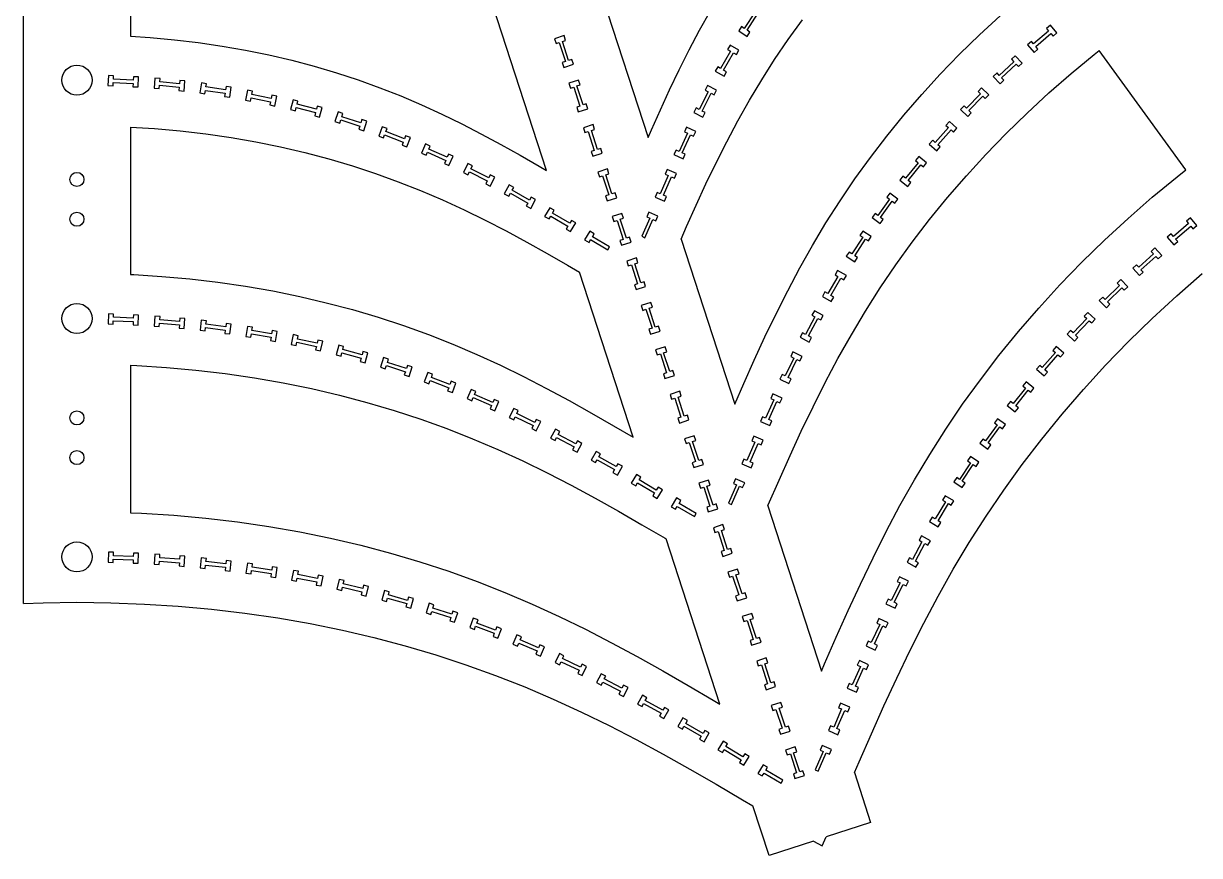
# Model space of a CAD drawing. Header units: inches. Extents: x 4 to 84.1, y 3.9 to 96.4.
# Drawn here: x 4 to 26.01, y 3.89 to 19.47 of the extents above; entities that cross this region are included whole.
import ezdxf

# ---------------------------------------------------------------- set-up
doc = ezdxf.new("R2010")
doc.units = ezdxf.units.IN
doc.layers.add('red', color=1, linetype='CONTINUOUS')

msp = doc.modelspace()

# ---------------------------------------------------------------- linework, layer by layer
for p, q in [((17.694, 19.69), (17.492, 19.376)), ((17.546, 19.341), (17.748, 19.655)), ((17.439, 19.41), (17.388, 19.33)), ((17.492, 19.376), (17.439, 19.41)), ((23.221, 19.438), (23.148, 19.376)), ((23.148, 19.376), (23.189, 19.328)), ((23.344, 19.295), (23.221, 19.438)), ((14.119, 19.241), (13.939, 19.183)), ((13.939, 19.183), (13.968, 19.092)), ((14.089, 19.131), (14.148, 19.151)), ((14.148, 19.151), (14.119, 19.241)), ((17.388, 19.33), (17.546, 19.227)), ((17.598, 19.307), (17.546, 19.341)), ((17.546, 19.227), (17.598, 19.307)), ((23.189, 19.328), (22.906, 19.085)), ((22.948, 19.036), (23.231, 19.28)), ((23.231, 19.28), (23.272, 19.232)), ((23.272, 19.232), (23.344, 19.295)), ((13.968, 19.092), (14.028, 19.112)), ((14.028, 19.112), (14.143, 18.756)), ((14.204, 18.776), (14.089, 19.131)), ((17.234, 18.952), (17.049, 18.628)), ((17.227, 19.066), (17.18, 18.983)), ((17.18, 18.983), (17.234, 18.952)), ((17.391, 18.972), (17.227, 19.066)), ((17.344, 18.889), (17.391, 18.972)), ((22.865, 19.132), (22.793, 19.07)), ((22.793, 19.07), (22.917, 18.927)), ((22.906, 19.085), (22.865, 19.132)), ((22.917, 18.927), (22.989, 18.989)), ((22.989, 18.989), (22.948, 19.036)), ((14.143, 18.756), (14.084, 18.737)), ((14.084, 18.737), (14.113, 18.646)), ((14.264, 18.795), (14.204, 18.776)), ((14.293, 18.705), (14.264, 18.795)), ((17.105, 18.596), (17.29, 18.92)), ((17.29, 18.92), (17.344, 18.889)), ((22.538, 18.753), (22.265, 18.498)), ((22.564, 18.864), (22.495, 18.799)), ((22.495, 18.799), (22.538, 18.753)), ((22.694, 18.726), (22.564, 18.864)), ((22.624, 18.661), (22.694, 18.726)), ((5.59, 18.495), (5.581, 18.307)), ((5.685, 18.491), (5.59, 18.495)), ((5.682, 18.428), (5.685, 18.491)), ((14.113, 18.646), (14.293, 18.705)), ((16.995, 18.659), (16.948, 18.576)), ((16.948, 18.576), (17.112, 18.482)), ((17.049, 18.628), (16.995, 18.659)), ((17.159, 18.565), (17.105, 18.596)), ((17.112, 18.482), (17.159, 18.565)), ((22.223, 18.543), (22.153, 18.478)), ((22.265, 18.498), (22.223, 18.543)), ((22.309, 18.451), (22.581, 18.707)), ((22.581, 18.707), (22.624, 18.661)), ((5.581, 18.307), (5.676, 18.302)), ((5.676, 18.302), (5.679, 18.364)), ((5.679, 18.364), (6.052, 18.347)), ((6.055, 18.411), (5.682, 18.428)), ((6.052, 18.347), (6.049, 18.284)), ((6.049, 18.284), (6.145, 18.28)), ((6.058, 18.473), (6.055, 18.411)), ((6.154, 18.469), (6.058, 18.473)), ((6.145, 18.28), (6.154, 18.469)), ((6.461, 18.447), (6.443, 18.259)), ((6.556, 18.438), (6.461, 18.447)), ((6.538, 18.25), (6.544, 18.312)), ((6.544, 18.312), (6.916, 18.276)), ((6.55, 18.375), (6.556, 18.438)), ((6.922, 18.34), (6.55, 18.375)), ((6.916, 18.276), (6.91, 18.214)), ((6.928, 18.402), (6.922, 18.34)), ((7.022, 18.393), (6.928, 18.402)), ((7.004, 18.205), (7.022, 18.393)), ((7.329, 18.356), (7.301, 18.169)), ((7.423, 18.342), (7.329, 18.356)), ((7.414, 18.28), (7.423, 18.342)), ((7.783, 18.226), (7.414, 18.28)), ((7.793, 18.288), (7.783, 18.226)), ((7.887, 18.274), (7.793, 18.288)), ((7.859, 18.087), (7.887, 18.274)), ((14.389, 18.409), (14.209, 18.351)), ((14.209, 18.351), (14.239, 18.26)), ((14.239, 18.26), (14.298, 18.279)), ((14.298, 18.279), (14.414, 17.924)), ((14.359, 18.299), (14.419, 18.318)), ((14.475, 17.944), (14.359, 18.299)), ((14.419, 18.318), (14.389, 18.409)), ((16.802, 18.305), (16.758, 18.22)), ((16.97, 18.219), (16.802, 18.305)), ((22.153, 18.478), (22.282, 18.34)), ((22.282, 18.34), (22.352, 18.406)), ((22.352, 18.406), (22.309, 18.451)), ((6.443, 18.259), (6.538, 18.25)), ((6.91, 18.214), (7.004, 18.205)), ((7.301, 18.169), (7.395, 18.155)), ((7.395, 18.155), (7.405, 18.217)), ((7.405, 18.217), (7.774, 18.162)), ((7.774, 18.162), (7.765, 18.101)), ((7.765, 18.101), (7.859, 18.087)), ((8.191, 18.221), (8.154, 18.036)), ((8.284, 18.202), (8.191, 18.221)), ((8.247, 18.017), (8.259, 18.078)), ((8.259, 18.078), (8.625, 18.004)), ((8.272, 18.141), (8.284, 18.202)), ((8.638, 18.067), (8.272, 18.141)), ((8.65, 18.128), (8.638, 18.067)), ((8.744, 18.11), (8.65, 18.128)), ((8.707, 17.924), (8.744, 18.11)), ((16.814, 18.191), (16.645, 17.859)), ((16.702, 17.829), (16.871, 18.162)), ((16.758, 18.22), (16.814, 18.191)), ((16.871, 18.162), (16.927, 18.134)), ((16.927, 18.134), (16.97, 18.219)), ((21.912, 18.151), (21.651, 17.883)), ((21.697, 17.839), (21.957, 18.106)), ((21.933, 18.263), (21.867, 18.195)), ((21.867, 18.195), (21.912, 18.151)), ((22.069, 18.131), (21.933, 18.263)), ((21.957, 18.106), (22.002, 18.063)), ((22.002, 18.063), (22.069, 18.131)), ((8.154, 18.036), (8.247, 18.017)), ((8.625, 18.004), (8.613, 17.943)), ((8.613, 17.943), (8.707, 17.924)), ((9.045, 18.04), (8.997, 17.858)), ((8.997, 17.858), (9.09, 17.834)), ((9.137, 18.017), (9.045, 18.04)), ((9.09, 17.834), (9.105, 17.894)), ((9.105, 17.894), (9.467, 17.8)), ((9.121, 17.956), (9.137, 18.017)), ((9.483, 17.862), (9.121, 17.956)), ((9.499, 17.923), (9.483, 17.862)), ((9.591, 17.899), (9.499, 17.923)), ((9.543, 17.716), (9.591, 17.899)), ((14.414, 17.924), (14.354, 17.905)), ((14.354, 17.905), (14.384, 17.814)), ((14.384, 17.814), (14.563, 17.873)), ((14.534, 17.963), (14.475, 17.944)), ((14.563, 17.873), (14.534, 17.963)), ((16.589, 17.887), (16.546, 17.802)), ((16.645, 17.859), (16.589, 17.887)), ((21.606, 17.927), (21.54, 17.859)), ((21.54, 17.859), (21.675, 17.727)), ((21.651, 17.883), (21.606, 17.927)), ((21.741, 17.795), (21.697, 17.839)), ((9.467, 17.8), (9.451, 17.74)), ((9.451, 17.74), (9.543, 17.716)), ((9.888, 17.813), (9.83, 17.633)), ((9.83, 17.633), (9.921, 17.603)), ((9.978, 17.783), (9.888, 17.813)), ((9.921, 17.603), (9.94, 17.663)), ((9.94, 17.663), (10.295, 17.548)), ((9.959, 17.724), (9.978, 17.783)), ((10.315, 17.609), (9.959, 17.724)), ((10.334, 17.669), (10.315, 17.609)), ((10.425, 17.64), (10.334, 17.669)), ((10.367, 17.46), (10.425, 17.64)), ((16.546, 17.802), (16.714, 17.716)), ((16.757, 17.801), (16.702, 17.829)), ((16.714, 17.716), (16.757, 17.801)), ((21.33, 17.633), (21.266, 17.562)), ((21.471, 17.508), (21.33, 17.633)), ((21.675, 17.727), (21.741, 17.795)), ((10.295, 17.548), (10.276, 17.489)), ((10.276, 17.489), (10.367, 17.46)), ((10.716, 17.537), (10.648, 17.36)), ((10.805, 17.502), (10.716, 17.537)), ((10.783, 17.444), (10.805, 17.502)), ((11.131, 17.309), (10.783, 17.444)), ((14.66, 17.577), (14.48, 17.518)), ((14.48, 17.518), (14.509, 17.428)), ((14.509, 17.428), (14.569, 17.447)), ((14.569, 17.447), (14.684, 17.092)), ((14.63, 17.467), (14.689, 17.486)), ((14.745, 17.112), (14.63, 17.467)), ((14.689, 17.486), (14.66, 17.577)), ((16.429, 17.413), (16.271, 17.074)), ((16.412, 17.525), (16.372, 17.439)), ((16.372, 17.439), (16.429, 17.413)), ((16.584, 17.446), (16.412, 17.525)), ((16.543, 17.359), (16.584, 17.446)), ((21.313, 17.521), (21.065, 17.241)), ((21.113, 17.199), (21.361, 17.478)), ((21.266, 17.562), (21.313, 17.521)), ((21.361, 17.478), (21.408, 17.437)), ((21.408, 17.437), (21.471, 17.508)), ((10.648, 17.36), (10.737, 17.326)), ((10.737, 17.326), (10.759, 17.384)), ((10.759, 17.384), (11.108, 17.25)), ((11.108, 17.25), (11.085, 17.191)), ((11.085, 17.191), (11.174, 17.157)), ((11.153, 17.368), (11.131, 17.309)), ((11.242, 17.333), (11.153, 17.368)), ((11.174, 17.157), (11.242, 17.333)), ((11.527, 17.214), (11.45, 17.041)), ((11.614, 17.175), (11.527, 17.214)), ((11.588, 17.118), (11.614, 17.175)), ((16.33, 17.047), (16.487, 17.386)), ((16.487, 17.386), (16.543, 17.359)), ((21.018, 17.283), (20.955, 17.212)), ((20.955, 17.212), (21.097, 17.086)), ((21.065, 17.241), (21.018, 17.283)), ((21.16, 17.157), (21.113, 17.199)), ((11.45, 17.041), (11.536, 17.002)), ((11.536, 17.002), (11.562, 17.059)), ((11.562, 17.059), (11.903, 16.906)), ((11.929, 16.964), (11.588, 17.118)), ((11.955, 17.021), (11.929, 16.964)), ((12.041, 16.982), (11.955, 17.021)), ((11.964, 16.81), (12.041, 16.982)), ((14.684, 17.092), (14.625, 17.073)), ((14.625, 17.073), (14.654, 16.982)), ((14.654, 16.982), (14.834, 17.04)), ((14.804, 17.131), (14.745, 17.112)), ((14.834, 17.04), (14.804, 17.131)), ((16.215, 17.1), (16.175, 17.014)), ((16.175, 17.014), (16.346, 16.934)), ((16.271, 17.074), (16.215, 17.1)), ((16.386, 17.021), (16.33, 17.047)), ((16.346, 16.934), (16.386, 17.021)), ((20.756, 16.976), (20.696, 16.902)), ((20.903, 16.858), (20.756, 16.976)), ((21.097, 17.086), (21.16, 17.157)), ((11.903, 16.906), (11.877, 16.849)), ((11.877, 16.849), (11.964, 16.81)), ((12.319, 16.848), (12.233, 16.68)), ((12.404, 16.805), (12.319, 16.848)), ((12.375, 16.749), (12.404, 16.805)), ((12.708, 16.58), (12.375, 16.749)), ((14.93, 16.745), (14.75, 16.686)), ((14.959, 16.654), (14.93, 16.745)), ((16.05, 16.735), (16.012, 16.647)), ((16.223, 16.659), (16.05, 16.735)), ((20.745, 16.863), (20.511, 16.572)), ((20.561, 16.532), (20.795, 16.823)), ((20.696, 16.902), (20.745, 16.863)), ((20.795, 16.823), (20.844, 16.784)), ((20.844, 16.784), (20.903, 16.858)), ((12.233, 16.68), (12.318, 16.636)), ((12.318, 16.636), (12.346, 16.692)), ((12.346, 16.692), (12.679, 16.523)), ((12.679, 16.523), (12.651, 16.467)), ((12.737, 16.635), (12.708, 16.58)), ((12.736, 16.424), (12.822, 16.592)), ((12.822, 16.592), (12.737, 16.635)), ((14.75, 16.686), (14.78, 16.596)), ((14.78, 16.596), (14.839, 16.615)), ((14.839, 16.615), (14.954, 16.26)), ((14.9, 16.635), (14.959, 16.654)), ((15.015, 16.28), (14.9, 16.635)), ((16.069, 16.622), (15.919, 16.28)), ((15.978, 16.255), (16.128, 16.597)), ((16.012, 16.647), (16.069, 16.622)), ((16.128, 16.597), (16.185, 16.572)), ((16.185, 16.572), (16.223, 16.659)), ((20.462, 16.611), (20.403, 16.537)), ((20.403, 16.537), (20.55, 16.419)), ((20.511, 16.572), (20.462, 16.611)), ((20.61, 16.493), (20.561, 16.532)), ((12.651, 16.467), (12.736, 16.424)), ((13.092, 16.447), (13, 16.282)), ((13.083, 16.235), (13.114, 16.29)), ((13.175, 16.4), (13.092, 16.447)), ((13.114, 16.29), (13.44, 16.108)), ((13.145, 16.346), (13.175, 16.4)), ((13.471, 16.164), (13.145, 16.346)), ((15.075, 16.299), (15.015, 16.28)), ((15.104, 16.208), (15.075, 16.299)), ((15.862, 16.305), (15.823, 16.218)), ((15.919, 16.28), (15.862, 16.305)), ((20.215, 16.292), (20.159, 16.215)), ((20.368, 16.181), (20.215, 16.292)), ((20.55, 16.419), (20.61, 16.493)), ((13, 16.282), (13.083, 16.235)), ((13.44, 16.108), (13.41, 16.054)), ((13.502, 16.219), (13.471, 16.164)), ((13.493, 16.007), (13.585, 16.172)), ((13.585, 16.172), (13.502, 16.219)), ((14.954, 16.26), (14.895, 16.24)), ((14.895, 16.24), (14.924, 16.15)), ((14.924, 16.15), (15.104, 16.208)), ((15.823, 16.218), (15.996, 16.142)), ((16.035, 16.23), (15.978, 16.255)), ((15.996, 16.142), (16.035, 16.23)), ((20.21, 16.178), (19.99, 15.876)), ((20.042, 15.839), (20.262, 16.141)), ((20.159, 16.215), (20.21, 16.178)), ((20.262, 16.141), (20.312, 16.104)), ((20.312, 16.104), (20.368, 16.181)), ((13.41, 16.054), (13.493, 16.007)), ((13.85, 16.02), (13.754, 15.857)), ((13.754, 15.857), (13.837, 15.809)), ((13.837, 15.809), (13.868, 15.862)), ((13.932, 15.972), (13.85, 16.02)), ((13.868, 15.862), (14.191, 15.674)), ((13.9, 15.918), (13.932, 15.972)), ((14.223, 15.729), (13.9, 15.918)), ((15.2, 15.913), (15.021, 15.854)), ((15.021, 15.854), (15.05, 15.764)), ((15.23, 15.822), (15.2, 15.913)), ((15.703, 15.939), (15.665, 15.852)), ((15.665, 15.852), (15.722, 15.827)), ((15.876, 15.864), (15.703, 15.939)), ((15.838, 15.776), (15.876, 15.864)), ((19.94, 15.913), (19.884, 15.836)), ((19.99, 15.876), (19.94, 15.913)), ((14.191, 15.674), (14.159, 15.62)), ((14.255, 15.783), (14.223, 15.729)), ((14.241, 15.572), (14.337, 15.735)), ((14.337, 15.735), (14.255, 15.783)), ((15.05, 15.764), (15.109, 15.783)), ((15.109, 15.783), (15.225, 15.428)), ((15.17, 15.803), (15.23, 15.822)), ((15.286, 15.447), (15.17, 15.803)), ((15.722, 15.827), (15.572, 15.485)), ((15.631, 15.459), (15.781, 15.801)), ((15.781, 15.801), (15.838, 15.776)), ((19.884, 15.836), (20.037, 15.725)), ((20.037, 15.725), (20.093, 15.802)), ((20.093, 15.802), (20.042, 15.839)), ((25.808, 15.724), (25.523, 15.483)), ((25.564, 15.434), (25.85, 15.675)), ((25.841, 15.833), (25.768, 15.771)), ((25.768, 15.771), (25.808, 15.724)), ((25.963, 15.688), (25.841, 15.833)), ((25.85, 15.675), (25.89, 15.627)), ((25.89, 15.627), (25.963, 15.688)), ((14.159, 15.62), (14.241, 15.572)), ((14.598, 15.58), (14.503, 15.417)), ((14.503, 15.417), (14.585, 15.369)), ((14.585, 15.369), (14.616, 15.423)), ((14.68, 15.532), (14.598, 15.58)), ((14.616, 15.423), (14.939, 15.234)), ((14.649, 15.478), (14.68, 15.532)), ((14.971, 15.289), (14.649, 15.478)), ((15.225, 15.428), (15.165, 15.408)), ((15.345, 15.467), (15.286, 15.447)), ((15.375, 15.376), (15.345, 15.467)), ((15.572, 15.485), (15.631, 15.459)), ((19.709, 15.468), (19.505, 15.155)), ((19.559, 15.12), (19.763, 15.433)), ((19.709, 15.582), (19.657, 15.502)), ((19.657, 15.502), (19.709, 15.468)), ((19.867, 15.479), (19.709, 15.582)), ((19.763, 15.433), (19.815, 15.399)), ((19.815, 15.399), (19.867, 15.479)), ((25.483, 15.531), (25.41, 15.469)), ((25.41, 15.469), (25.532, 15.325)), ((25.523, 15.483), (25.483, 15.531)), ((25.605, 15.386), (25.564, 15.434)), ((14.939, 15.234), (14.971, 15.289)), ((15.165, 15.408), (15.195, 15.318)), ((15.195, 15.318), (15.375, 15.376)), ((19.453, 15.189), (19.401, 15.11)), ((19.505, 15.155), (19.453, 15.189)), ((25.179, 15.267), (25.108, 15.203)), ((25.108, 15.203), (25.15, 15.157)), ((25.306, 15.127), (25.179, 15.267)), ((25.532, 15.325), (25.605, 15.386)), ((15.471, 15.08), (15.291, 15.022)), ((15.291, 15.022), (15.32, 14.931)), ((15.441, 14.97), (15.5, 14.99)), ((15.556, 14.615), (15.441, 14.97)), ((15.5, 14.99), (15.471, 15.08)), ((19.401, 15.11), (19.559, 15.006)), ((19.611, 15.086), (19.559, 15.12)), ((19.559, 15.006), (19.611, 15.086)), ((25.15, 15.157), (24.874, 14.905)), ((24.917, 14.858), (25.194, 15.109)), ((25.194, 15.109), (25.236, 15.063)), ((25.236, 15.063), (25.306, 15.127)), ((15.32, 14.931), (15.38, 14.951)), ((15.38, 14.951), (15.495, 14.595)), ((19.239, 14.847), (19.19, 14.765)), ((19.19, 14.765), (19.244, 14.734)), ((19.402, 14.752), (19.239, 14.847)), ((19.354, 14.67), (19.402, 14.752)), ((24.832, 14.951), (24.762, 14.887)), ((24.762, 14.887), (24.889, 14.748)), ((24.874, 14.905), (24.832, 14.951)), ((24.889, 14.748), (24.959, 14.812)), ((24.959, 14.812), (24.917, 14.858)), ((15.495, 14.595), (15.436, 14.576)), ((15.436, 14.576), (15.465, 14.486)), ((15.465, 14.486), (15.645, 14.544)), ((15.616, 14.635), (15.556, 14.615)), ((15.645, 14.544), (15.616, 14.635)), ((19.244, 14.734), (19.055, 14.412)), ((19.111, 14.379), (19.3, 14.701)), ((19.3, 14.701), (19.354, 14.67)), ((24.514, 14.565), (24.248, 14.303)), ((24.538, 14.676), (24.471, 14.61)), ((24.471, 14.61), (24.514, 14.565)), ((24.671, 14.542), (24.538, 14.676)), ((24.603, 14.475), (24.671, 14.542)), ((19.002, 14.443), (18.953, 14.361)), ((18.953, 14.361), (19.116, 14.265)), ((19.055, 14.412), (19.002, 14.443)), ((19.165, 14.348), (19.111, 14.379)), ((19.116, 14.265), (19.165, 14.348)), ((24.204, 14.348), (24.136, 14.281)), ((24.248, 14.303), (24.204, 14.348)), ((24.293, 14.258), (24.559, 14.519)), ((24.559, 14.519), (24.603, 14.475)), ((15.741, 14.248), (15.561, 14.19)), ((15.561, 14.19), (15.591, 14.099)), ((15.591, 14.099), (15.65, 14.119)), ((15.65, 14.119), (15.766, 13.763)), ((15.711, 14.138), (15.771, 14.158)), ((15.826, 13.783), (15.711, 14.138)), ((15.771, 14.158), (15.741, 14.248)), ((18.804, 14.092), (18.759, 14.008)), ((18.971, 14.004), (18.804, 14.092)), ((24.136, 14.281), (24.269, 14.146)), ((24.269, 14.146), (24.337, 14.213)), ((24.337, 14.213), (24.293, 14.258)), ((5.589, 14.034), (5.582, 13.845)), ((5.685, 14.03), (5.589, 14.034)), ((5.677, 13.841), (5.679, 13.904)), ((5.679, 13.904), (6.053, 13.888)), ((5.682, 13.968), (5.685, 14.03)), ((6.055, 13.952), (5.682, 13.968)), ((6.053, 13.888), (6.05, 13.826)), ((6.058, 14.015), (6.055, 13.952)), ((6.153, 14.011), (6.058, 14.015)), ((6.145, 13.822), (6.153, 14.011)), ((6.46, 13.992), (6.444, 13.804)), ((6.555, 13.984), (6.46, 13.992)), ((6.55, 13.922), (6.555, 13.984)), ((6.922, 13.891), (6.55, 13.922)), ((6.927, 13.953), (6.922, 13.891)), ((7.022, 13.945), (6.927, 13.953)), ((7.006, 13.757), (7.022, 13.945)), ((7.328, 13.914), (7.304, 13.726)), ((7.422, 13.902), (7.328, 13.914)), ((7.415, 13.84), (7.422, 13.902)), ((18.814, 13.979), (18.64, 13.649)), ((18.696, 13.619), (18.871, 13.949)), ((18.759, 14.008), (18.814, 13.979)), ((18.871, 13.949), (18.926, 13.919)), ((18.926, 13.919), (18.971, 14.004)), ((23.902, 13.949), (23.646, 13.677)), ((23.693, 13.633), (23.948, 13.905)), ((23.921, 14.061), (23.856, 13.992)), ((23.856, 13.992), (23.902, 13.949)), ((24.059, 13.932), (23.921, 14.061)), ((23.948, 13.905), (23.994, 13.863)), ((23.994, 13.863), (24.059, 13.932)), ((5.582, 13.845), (5.677, 13.841)), ((6.05, 13.826), (6.145, 13.822)), ((6.444, 13.804), (6.539, 13.796)), ((6.539, 13.796), (6.544, 13.858)), ((6.544, 13.858), (6.917, 13.827)), ((6.917, 13.827), (6.911, 13.765)), ((6.911, 13.765), (7.006, 13.757)), ((7.304, 13.726), (7.399, 13.714)), ((7.399, 13.714), (7.407, 13.776)), ((7.407, 13.776), (7.777, 13.73)), ((7.785, 13.793), (7.415, 13.84)), ((7.777, 13.73), (7.769, 13.668)), ((7.769, 13.668), (7.864, 13.656)), ((7.793, 13.855), (7.785, 13.793)), ((7.888, 13.843), (7.793, 13.855)), ((7.864, 13.656), (7.888, 13.843)), ((8.192, 13.798), (8.16, 13.612)), ((8.286, 13.782), (8.192, 13.798)), ((8.254, 13.596), (8.265, 13.657)), ((8.265, 13.657), (8.633, 13.594)), ((8.275, 13.72), (8.286, 13.782)), ((8.643, 13.657), (8.275, 13.72)), ((8.654, 13.719), (8.643, 13.657)), ((8.748, 13.703), (8.654, 13.719)), ((8.716, 13.516), (8.748, 13.703)), ((15.766, 13.763), (15.706, 13.744)), ((15.706, 13.744), (15.736, 13.653)), ((15.736, 13.653), (15.915, 13.712)), ((15.886, 13.802), (15.826, 13.783)), ((15.915, 13.712), (15.886, 13.802)), ((18.584, 13.678), (18.54, 13.594)), ((18.64, 13.649), (18.584, 13.678)), ((23.6, 13.72), (23.535, 13.65)), ((23.535, 13.65), (23.673, 13.521)), ((23.646, 13.677), (23.6, 13.72)), ((8.16, 13.612), (8.254, 13.596)), ((8.633, 13.594), (8.622, 13.532)), ((8.622, 13.532), (8.716, 13.516)), ((9.05, 13.644), (9.01, 13.459)), ((9.01, 13.459), (9.103, 13.439)), ((9.143, 13.623), (9.05, 13.644)), ((9.103, 13.439), (9.116, 13.5)), ((9.116, 13.5), (9.481, 13.419)), ((9.13, 13.562), (9.143, 13.623)), ((9.495, 13.482), (9.13, 13.562)), ((9.508, 13.543), (9.495, 13.482)), ((9.601, 13.523), (9.508, 13.543)), ((9.56, 13.338), (9.601, 13.523)), ((9.9, 13.449), (9.851, 13.267)), ((9.992, 13.424), (9.9, 13.449)), ((18.54, 13.594), (18.707, 13.505)), ((18.752, 13.589), (18.696, 13.619)), ((18.707, 13.505), (18.752, 13.589)), ((23.673, 13.521), (23.738, 13.59)), ((23.738, 13.59), (23.693, 13.633)), ((9.481, 13.419), (9.467, 13.358)), ((9.467, 13.358), (9.56, 13.338)), ((9.851, 13.267), (9.943, 13.242)), ((9.943, 13.242), (9.959, 13.302)), ((9.959, 13.302), (10.32, 13.204)), ((9.976, 13.364), (9.992, 13.424)), ((10.336, 13.266), (9.976, 13.364)), ((10.353, 13.327), (10.336, 13.266)), ((10.445, 13.302), (10.353, 13.327)), ((10.395, 13.119), (10.445, 13.302)), ((10.74, 13.214), (10.682, 13.034)), ((10.831, 13.184), (10.74, 13.214)), ((16.011, 13.416), (15.832, 13.358)), ((15.832, 13.358), (15.861, 13.267)), ((15.861, 13.267), (15.921, 13.286)), ((15.921, 13.286), (16.036, 12.931)), ((15.981, 13.306), (16.041, 13.325)), ((16.097, 12.951), (15.981, 13.306)), ((16.041, 13.325), (16.011, 13.416)), ((18.402, 13.319), (18.36, 13.234)), ((18.36, 13.234), (18.417, 13.206)), ((18.572, 13.237), (18.402, 13.319)), ((18.53, 13.151), (18.572, 13.237)), ((23.314, 13.309), (23.07, 13.026)), ((23.119, 12.984), (23.363, 13.267)), ((23.329, 13.422), (23.267, 13.35)), ((23.267, 13.35), (23.314, 13.309)), ((23.472, 13.298), (23.329, 13.422)), ((23.363, 13.267), (23.41, 13.226)), ((23.41, 13.226), (23.472, 13.298)), ((10.32, 13.204), (10.303, 13.144)), ((10.303, 13.144), (10.395, 13.119)), ((10.682, 13.034), (10.772, 13.004)), ((10.772, 13.004), (10.792, 13.064)), ((10.792, 13.064), (11.147, 12.948)), ((10.811, 13.125), (10.831, 13.184)), ((11.167, 13.009), (10.811, 13.125)), ((11.186, 13.069), (11.167, 13.009)), ((11.277, 13.039), (11.186, 13.069)), ((11.218, 12.859), (11.277, 13.039)), ((18.417, 13.206), (18.254, 12.87)), ((18.311, 12.842), (18.474, 13.179)), ((18.474, 13.179), (18.53, 13.151)), ((23.023, 13.067), (22.961, 12.995)), ((22.961, 12.995), (23.104, 12.871)), ((23.07, 13.026), (23.023, 13.067)), ((11.147, 12.948), (11.128, 12.889)), ((11.128, 12.889), (11.218, 12.859)), ((11.567, 12.936), (11.5, 12.76)), ((11.656, 12.903), (11.567, 12.936)), ((11.589, 12.726), (11.611, 12.784)), ((11.611, 12.784), (11.96, 12.651)), ((11.634, 12.844), (11.656, 12.903)), ((11.983, 12.711), (11.634, 12.844)), ((12.005, 12.77), (11.983, 12.711)), ((12.094, 12.736), (12.005, 12.77)), ((16.036, 12.931), (15.977, 12.912)), ((15.977, 12.912), (16.006, 12.821)), ((16.006, 12.821), (16.186, 12.88)), ((16.156, 12.97), (16.097, 12.951)), ((16.186, 12.88), (16.156, 12.97)), ((18.198, 12.897), (18.156, 12.812)), ((18.156, 12.812), (18.326, 12.729)), ((18.254, 12.87), (18.198, 12.897)), ((18.368, 12.815), (18.311, 12.842)), ((18.326, 12.729), (18.368, 12.815)), ((23.104, 12.871), (23.166, 12.944)), ((23.166, 12.944), (23.119, 12.984)), ((11.5, 12.76), (11.589, 12.726)), ((11.96, 12.651), (11.938, 12.593)), ((11.938, 12.593), (12.027, 12.559)), ((12.027, 12.559), (12.094, 12.736)), ((12.379, 12.619), (12.304, 12.446)), ((12.467, 12.581), (12.379, 12.619)), ((12.442, 12.523), (12.467, 12.581)), ((16.282, 12.584), (16.102, 12.525)), ((16.311, 12.493), (16.282, 12.584)), ((22.755, 12.645), (22.523, 12.352)), ((22.573, 12.312), (22.805, 12.605)), ((22.765, 12.758), (22.706, 12.683)), ((22.706, 12.683), (22.755, 12.645)), ((22.913, 12.641), (22.765, 12.758)), ((22.805, 12.605), (22.854, 12.566)), ((22.854, 12.566), (22.913, 12.641)), ((12.304, 12.446), (12.391, 12.407)), ((12.391, 12.407), (12.416, 12.465)), ((12.416, 12.465), (12.758, 12.315)), ((12.784, 12.374), (12.442, 12.523)), ((12.809, 12.431), (12.784, 12.374)), ((12.896, 12.393), (12.809, 12.431)), ((12.821, 12.22), (12.896, 12.393)), ((16.102, 12.525), (16.132, 12.435)), ((16.132, 12.435), (16.191, 12.454)), ((16.191, 12.454), (16.306, 12.099)), ((16.252, 12.474), (16.311, 12.493)), ((16.367, 12.119), (16.252, 12.474)), ((18.045, 12.422), (17.891, 12.081)), ((17.949, 12.055), (18.103, 12.395)), ((18.027, 12.534), (17.988, 12.447)), ((17.988, 12.447), (18.045, 12.422)), ((18.199, 12.456), (18.027, 12.534)), ((18.103, 12.395), (18.16, 12.37)), ((18.16, 12.37), (18.199, 12.456)), ((22.474, 12.39), (22.415, 12.316)), ((22.523, 12.352), (22.474, 12.39)), ((12.758, 12.315), (12.733, 12.258)), ((12.733, 12.258), (12.821, 12.22)), ((13.175, 12.263), (13.092, 12.093)), ((13.261, 12.221), (13.175, 12.263)), ((13.178, 12.052), (13.205, 12.108)), ((13.205, 12.108), (13.541, 11.943)), ((13.233, 12.165), (13.261, 12.221)), ((13.569, 12.001), (13.233, 12.165)), ((16.427, 12.138), (16.367, 12.119)), ((16.456, 12.047), (16.427, 12.138)), ((17.834, 12.107), (17.795, 12.02)), ((17.891, 12.081), (17.834, 12.107)), ((22.415, 12.316), (22.563, 12.198)), ((22.563, 12.198), (22.622, 12.273)), ((22.622, 12.273), (22.573, 12.312)), ((13.092, 12.093), (13.178, 12.052)), ((13.541, 11.943), (13.513, 11.887)), ((13.513, 11.887), (13.599, 11.845)), ((13.596, 12.057), (13.569, 12.001)), ((13.682, 12.015), (13.596, 12.057)), ((13.599, 11.845), (13.682, 12.015)), ((16.306, 12.099), (16.247, 12.08)), ((16.247, 12.08), (16.276, 11.989)), ((16.276, 11.989), (16.456, 12.047)), ((17.795, 12.02), (17.967, 11.942)), ((18.006, 12.029), (17.949, 12.055)), ((17.967, 11.942), (18.006, 12.029)), ((22.224, 11.957), (22.005, 11.654)), ((22.057, 11.616), (22.276, 11.919)), ((22.229, 12.07), (22.173, 11.993)), ((22.173, 11.993), (22.224, 11.957)), ((22.382, 11.96), (22.229, 12.07)), ((22.276, 11.919), (22.327, 11.883)), ((22.327, 11.883), (22.382, 11.96)), ((13.955, 11.874), (13.865, 11.708)), ((13.865, 11.708), (13.949, 11.663)), ((13.949, 11.663), (13.979, 11.718)), ((14.039, 11.83), (13.955, 11.874)), ((13.979, 11.718), (14.308, 11.542)), ((14.009, 11.774), (14.039, 11.83)), ((14.338, 11.598), (14.009, 11.774)), ((16.552, 11.752), (16.372, 11.693)), ((16.372, 11.693), (16.402, 11.603)), ((16.582, 11.661), (16.552, 11.752)), ((17.672, 11.741), (17.634, 11.654)), ((17.845, 11.666), (17.672, 11.741)), ((21.955, 11.69), (21.899, 11.613)), ((22.005, 11.654), (21.955, 11.69)), ((14.308, 11.542), (14.279, 11.487)), ((14.279, 11.487), (14.363, 11.442)), ((14.368, 11.653), (14.338, 11.598)), ((14.363, 11.442), (14.452, 11.608)), ((14.452, 11.608), (14.368, 11.653)), ((14.719, 11.459), (14.626, 11.295)), ((14.802, 11.412), (14.719, 11.459)), ((16.402, 11.603), (16.461, 11.622)), ((16.461, 11.622), (16.577, 11.267)), ((16.522, 11.642), (16.582, 11.661)), ((16.638, 11.287), (16.522, 11.642)), ((17.691, 11.629), (17.542, 11.287)), ((17.601, 11.261), (17.75, 11.603)), ((17.634, 11.654), (17.691, 11.629)), ((17.75, 11.603), (17.807, 11.578)), ((17.807, 11.578), (17.845, 11.666)), ((21.899, 11.613), (22.052, 11.503)), ((22.052, 11.503), (22.108, 11.58)), ((22.108, 11.58), (22.057, 11.616)), ((14.626, 11.295), (14.708, 11.248)), ((14.708, 11.248), (14.739, 11.302)), ((14.739, 11.302), (15.064, 11.117)), ((14.771, 11.358), (14.802, 11.412)), ((15.096, 11.173), (14.771, 11.358)), ((15.127, 11.227), (15.096, 11.173)), ((15.209, 11.18), (15.127, 11.227)), ((16.577, 11.267), (16.517, 11.247)), ((16.517, 11.247), (16.547, 11.157)), ((16.697, 11.306), (16.638, 11.287)), ((16.727, 11.215), (16.697, 11.306)), ((17.485, 11.312), (17.447, 11.224)), ((17.542, 11.287), (17.485, 11.312)), ((17.658, 11.236), (17.601, 11.261)), ((17.62, 11.149), (17.658, 11.236)), ((21.724, 11.246), (21.519, 10.934)), ((21.724, 11.36), (21.672, 11.28)), ((21.672, 11.28), (21.724, 11.246)), ((21.882, 11.256), (21.724, 11.36)), ((21.83, 11.177), (21.882, 11.256)), ((15.064, 11.117), (15.033, 11.063)), ((15.033, 11.063), (15.116, 11.016)), ((15.116, 11.016), (15.209, 11.18)), ((15.473, 11.027), (15.377, 10.864)), ((15.555, 10.978), (15.473, 11.027)), ((16.547, 11.157), (16.727, 11.215)), ((17.447, 11.224), (17.62, 11.149)), ((21.572, 10.899), (21.778, 11.211)), ((21.778, 11.211), (21.83, 11.177)), ((15.377, 10.864), (15.459, 10.815)), ((15.459, 10.815), (15.491, 10.869)), ((15.491, 10.869), (15.813, 10.68)), ((15.523, 10.925), (15.555, 10.978)), ((15.845, 10.735), (15.523, 10.925)), ((15.877, 10.789), (15.845, 10.735)), ((15.959, 10.741), (15.877, 10.789)), ((16.823, 10.919), (16.643, 10.861)), ((16.643, 10.861), (16.672, 10.77)), ((16.672, 10.77), (16.732, 10.79)), ((16.732, 10.79), (16.847, 10.435)), ((16.793, 10.81), (16.852, 10.829)), ((16.908, 10.454), (16.793, 10.81)), ((16.852, 10.829), (16.823, 10.919)), ((17.345, 10.834), (17.195, 10.492)), ((17.254, 10.466), (17.404, 10.808)), ((17.326, 10.946), (17.288, 10.859)), ((17.288, 10.859), (17.345, 10.834)), ((17.499, 10.87), (17.326, 10.946)), ((17.404, 10.808), (17.461, 10.783)), ((17.461, 10.783), (17.499, 10.87)), ((21.467, 10.968), (21.414, 10.889)), ((21.414, 10.889), (21.572, 10.785)), ((21.519, 10.934), (21.467, 10.968)), ((21.625, 10.864), (21.572, 10.899)), ((21.572, 10.785), (21.625, 10.864)), ((15.813, 10.68), (15.781, 10.626)), ((15.781, 10.626), (15.863, 10.578)), ((15.863, 10.578), (15.959, 10.741)), ((16.22, 10.587), (16.125, 10.423)), ((16.302, 10.539), (16.22, 10.587)), ((21.251, 10.628), (21.202, 10.547)), ((21.413, 10.531), (21.251, 10.628)), ((16.125, 10.423), (16.207, 10.375)), ((16.207, 10.375), (16.238, 10.429)), ((16.238, 10.429), (16.561, 10.241)), ((16.271, 10.485), (16.302, 10.539)), ((16.593, 10.296), (16.271, 10.485)), ((16.847, 10.435), (16.788, 10.415)), ((16.788, 10.415), (16.817, 10.325)), ((16.817, 10.325), (16.997, 10.383)), ((16.967, 10.474), (16.908, 10.454)), ((16.997, 10.383), (16.967, 10.474)), ((17.195, 10.492), (17.254, 10.466)), ((21.256, 10.514), (21.064, 10.194)), ((21.119, 10.161), (21.311, 10.482)), ((21.202, 10.547), (21.256, 10.514)), ((21.311, 10.482), (21.364, 10.449)), ((21.364, 10.449), (21.413, 10.531)), ((16.561, 10.241), (16.593, 10.296)), ((21.01, 10.226), (20.961, 10.144)), ((20.961, 10.144), (21.123, 10.047)), ((21.064, 10.194), (21.01, 10.226)), ((21.172, 10.129), (21.119, 10.161)), ((21.123, 10.047), (21.172, 10.129)), ((17.093, 10.087), (16.913, 10.029)), ((16.913, 10.029), (16.943, 9.938)), ((16.943, 9.938), (17.002, 9.958)), ((17.002, 9.958), (17.118, 9.602)), ((17.063, 9.977), (17.122, 9.997)), ((17.178, 9.622), (17.063, 9.977)), ((17.122, 9.997), (17.093, 10.087)), ((20.818, 9.764), (20.639, 9.436)), ((20.695, 9.405), (20.874, 9.733)), ((20.809, 9.877), (20.763, 9.794)), ((20.763, 9.794), (20.818, 9.764)), ((20.975, 9.787), (20.809, 9.877)), ((20.874, 9.733), (20.929, 9.703)), ((20.929, 9.703), (20.975, 9.787)), ((5.589, 9.572), (5.582, 9.383)), ((5.684, 9.569), (5.589, 9.572)), ((5.682, 9.506), (5.684, 9.569)), ((6.055, 9.493), (5.682, 9.506)), ((6.057, 9.555), (6.055, 9.493)), ((6.152, 9.552), (6.057, 9.555)), ((6.146, 9.363), (6.152, 9.552)), ((6.459, 9.535), (6.445, 9.347)), ((6.554, 9.528), (6.459, 9.535)), ((6.549, 9.466), (6.554, 9.528)), ((6.922, 9.439), (6.549, 9.466)), ((6.926, 9.501), (6.922, 9.439)), ((7.021, 9.494), (6.926, 9.501)), ((7.008, 9.306), (7.021, 9.494)), ((7.327, 9.466), (7.307, 9.279)), ((7.422, 9.456), (7.327, 9.466)), ((17.118, 9.602), (17.058, 9.583)), ((17.058, 9.583), (17.088, 9.493)), ((17.088, 9.493), (17.267, 9.551)), ((17.238, 9.642), (17.178, 9.622)), ((17.267, 9.551), (17.238, 9.642)), ((20.584, 9.466), (20.539, 9.382)), ((20.639, 9.436), (20.584, 9.466)), ((5.582, 9.383), (5.677, 9.38)), ((5.677, 9.38), (5.679, 9.442)), ((5.679, 9.442), (6.053, 9.429)), ((6.053, 9.429), (6.05, 9.366)), ((6.05, 9.366), (6.146, 9.363)), ((6.445, 9.347), (6.54, 9.34)), ((6.54, 9.34), (6.545, 9.402)), ((6.545, 9.402), (6.917, 9.375)), ((6.917, 9.375), (6.913, 9.313)), ((6.913, 9.313), (7.008, 9.306)), ((7.307, 9.279), (7.401, 9.268)), ((7.401, 9.268), (7.408, 9.33)), ((7.408, 9.33), (7.779, 9.289)), ((7.415, 9.394), (7.422, 9.456)), ((7.786, 9.353), (7.415, 9.394)), ((7.779, 9.289), (7.772, 9.227)), ((7.793, 9.415), (7.786, 9.353)), ((7.888, 9.405), (7.793, 9.415)), ((7.867, 9.217), (7.888, 9.405)), ((8.192, 9.365), (8.164, 9.178)), ((8.287, 9.351), (8.192, 9.365)), ((8.277, 9.289), (8.287, 9.351)), ((8.647, 9.234), (8.277, 9.289)), ((8.656, 9.296), (8.647, 9.234)), ((8.75, 9.282), (8.656, 9.296)), ((8.722, 9.095), (8.75, 9.282)), ((17.363, 9.255), (17.184, 9.197)), ((17.393, 9.165), (17.363, 9.255)), ((20.539, 9.382), (20.705, 9.292)), ((20.75, 9.375), (20.695, 9.405)), ((20.705, 9.292), (20.75, 9.375)), ((7.772, 9.227), (7.867, 9.217)), ((8.164, 9.178), (8.259, 9.164)), ((8.259, 9.164), (8.268, 9.226)), ((8.268, 9.226), (8.637, 9.171)), ((8.637, 9.171), (8.628, 9.109)), ((8.628, 9.109), (8.722, 9.095)), ((9.053, 9.23), (9.018, 9.045)), ((9.018, 9.045), (9.111, 9.027)), ((9.147, 9.213), (9.053, 9.23)), ((9.111, 9.027), (9.123, 9.088)), ((9.123, 9.088), (9.49, 9.018)), ((9.135, 9.151), (9.147, 9.213)), ((9.502, 9.081), (9.135, 9.151)), ((9.514, 9.143), (9.502, 9.081)), ((9.607, 9.125), (9.514, 9.143)), ((9.572, 8.939), (9.607, 9.125)), ((9.908, 9.061), (9.865, 8.877)), ((10.001, 9.039), (9.908, 9.061)), ((9.986, 8.978), (10.001, 9.039)), ((17.184, 9.197), (17.213, 9.106)), ((17.213, 9.106), (17.273, 9.125)), ((17.273, 9.125), (17.388, 8.77)), ((17.333, 9.145), (17.393, 9.165)), ((17.449, 8.79), (17.333, 9.145)), ((20.397, 9.111), (20.354, 9.025)), ((20.354, 9.025), (20.41, 8.997)), ((20.566, 9.026), (20.397, 9.111)), ((20.523, 8.941), (20.566, 9.026)), ((9.49, 9.018), (9.478, 8.957)), ((9.478, 8.957), (9.572, 8.939)), ((9.865, 8.877), (9.958, 8.855)), ((9.958, 8.855), (9.972, 8.916)), ((9.972, 8.916), (10.335, 8.831)), ((10.35, 8.893), (9.986, 8.978)), ((10.335, 8.831), (10.321, 8.77)), ((10.364, 8.954), (10.35, 8.893)), ((10.457, 8.932), (10.364, 8.954)), ((10.414, 8.748), (10.457, 8.932)), ((10.755, 8.856), (10.704, 8.674)), ((10.847, 8.83), (10.755, 8.856)), ((10.83, 8.77), (10.847, 8.83)), ((17.508, 8.809), (17.449, 8.79)), ((17.538, 8.719), (17.508, 8.809)), ((20.41, 8.997), (20.242, 8.664)), ((20.3, 8.635), (20.467, 8.969)), ((20.467, 8.969), (20.523, 8.941)), ((10.321, 8.77), (10.414, 8.748)), ((10.704, 8.674), (10.796, 8.648)), ((10.796, 8.648), (10.813, 8.708)), ((10.813, 8.708), (11.172, 8.608)), ((11.189, 8.669), (10.83, 8.77)), ((11.172, 8.608), (11.155, 8.547)), ((11.206, 8.729), (11.189, 8.669)), ((11.298, 8.704), (11.206, 8.729)), ((11.247, 8.522), (11.298, 8.704)), ((11.592, 8.614), (11.534, 8.435)), ((11.683, 8.585), (11.592, 8.614)), ((17.388, 8.77), (17.329, 8.751)), ((17.329, 8.751), (17.358, 8.66)), ((17.358, 8.66), (17.538, 8.719)), ((20.186, 8.692), (20.144, 8.606)), ((20.144, 8.606), (20.313, 8.522)), ((20.242, 8.664), (20.186, 8.692)), ((20.355, 8.607), (20.3, 8.635)), ((20.313, 8.522), (20.355, 8.607)), ((11.155, 8.547), (11.247, 8.522)), ((11.534, 8.435), (11.624, 8.405)), ((11.624, 8.405), (11.644, 8.464)), ((11.644, 8.464), (11.998, 8.348)), ((11.663, 8.525), (11.683, 8.585)), ((12.018, 8.409), (11.663, 8.525)), ((12.038, 8.468), (12.018, 8.409)), ((12.128, 8.439), (12.038, 8.468)), ((12.069, 8.259), (12.128, 8.439)), ((17.634, 8.423), (17.454, 8.365)), ((17.663, 8.332), (17.634, 8.423)), ((11.998, 8.348), (11.979, 8.289)), ((11.979, 8.289), (12.069, 8.259)), ((12.418, 8.336), (12.352, 8.16)), ((12.352, 8.16), (12.441, 8.126)), ((12.508, 8.303), (12.418, 8.336)), ((12.441, 8.126), (12.463, 8.184)), ((12.463, 8.184), (12.812, 8.053)), ((12.486, 8.244), (12.508, 8.303)), ((12.835, 8.112), (12.486, 8.244)), ((12.857, 8.171), (12.835, 8.112)), ((12.946, 8.137), (12.857, 8.171)), ((17.454, 8.365), (17.483, 8.274)), ((17.483, 8.274), (17.543, 8.293)), ((17.543, 8.293), (17.658, 7.938)), ((17.604, 8.313), (17.663, 8.332)), ((17.719, 7.958), (17.604, 8.313)), ((20.027, 8.218), (19.869, 7.88)), ((19.927, 7.853), (20.085, 8.191)), ((20.011, 8.331), (19.97, 8.244)), ((19.97, 8.244), (20.027, 8.218)), ((20.182, 8.251), (20.011, 8.331)), ((20.085, 8.191), (20.142, 8.164)), ((20.142, 8.164), (20.182, 8.251)), ((12.812, 8.053), (12.79, 7.994)), ((12.79, 7.994), (12.88, 7.96)), ((12.88, 7.96), (12.946, 8.137)), ((13.232, 8.023), (13.157, 7.849)), ((13.319, 7.985), (13.232, 8.023)), ((13.295, 7.928), (13.319, 7.985)), ((13.638, 7.781), (13.295, 7.928)), ((17.658, 7.938), (17.599, 7.919)), ((17.779, 7.977), (17.719, 7.958)), ((17.808, 7.887), (17.779, 7.977)), ((13.157, 7.849), (13.245, 7.811)), ((13.245, 7.811), (13.27, 7.869)), ((13.27, 7.869), (13.613, 7.722)), ((13.613, 7.722), (13.589, 7.665)), ((13.663, 7.839), (13.638, 7.781)), ((13.75, 7.801), (13.663, 7.839)), ((13.676, 7.627), (13.75, 7.801)), ((17.599, 7.919), (17.628, 7.828)), ((17.628, 7.828), (17.808, 7.887)), ((19.812, 7.906), (19.772, 7.82)), ((19.772, 7.82), (19.943, 7.74)), ((19.869, 7.88), (19.812, 7.906)), ((19.983, 7.826), (19.927, 7.853)), ((19.943, 7.74), (19.983, 7.826)), ((13.589, 7.665), (13.676, 7.627)), ((14.03, 7.675), (13.949, 7.504)), ((13.949, 7.504), (14.035, 7.463)), ((14.116, 7.634), (14.03, 7.675)), ((14.035, 7.463), (14.062, 7.52)), ((14.062, 7.52), (14.4, 7.36)), ((14.09, 7.578), (14.116, 7.634)), ((14.427, 7.418), (14.09, 7.578)), ((17.904, 7.591), (17.724, 7.532)), ((17.724, 7.532), (17.754, 7.442)), ((17.874, 7.481), (17.934, 7.5)), ((17.934, 7.5), (17.904, 7.591)), ((19.646, 7.542), (19.607, 7.455)), ((19.819, 7.465), (19.646, 7.542)), ((14.4, 7.36), (14.373, 7.303)), ((14.373, 7.303), (14.459, 7.263)), ((14.454, 7.474), (14.427, 7.418)), ((14.54, 7.433), (14.454, 7.474)), ((14.459, 7.263), (14.54, 7.433)), ((14.815, 7.297), (14.728, 7.129)), ((14.899, 7.253), (14.815, 7.297)), ((17.754, 7.442), (17.813, 7.461)), ((17.813, 7.461), (17.929, 7.106)), ((17.99, 7.126), (17.874, 7.481)), ((19.664, 7.429), (19.512, 7.088)), ((19.571, 7.062), (19.723, 7.403)), ((19.607, 7.455), (19.664, 7.429)), ((19.723, 7.403), (19.78, 7.378)), ((19.78, 7.378), (19.819, 7.465)), ((14.728, 7.129), (14.812, 7.085)), ((14.812, 7.085), (14.841, 7.141)), ((14.841, 7.141), (15.173, 6.969)), ((14.871, 7.198), (14.899, 7.253)), ((15.202, 7.026), (14.871, 7.198)), ((15.231, 7.081), (15.202, 7.026)), ((15.316, 7.038), (15.231, 7.081)), ((17.929, 7.106), (17.869, 7.087)), ((17.869, 7.087), (17.899, 6.996)), ((17.899, 6.996), (18.078, 7.054)), ((18.049, 7.145), (17.99, 7.126)), ((18.078, 7.054), (18.049, 7.145)), ((19.455, 7.114), (19.417, 7.027)), ((19.512, 7.088), (19.455, 7.114)), ((19.628, 7.037), (19.571, 7.062)), ((15.173, 6.969), (15.144, 6.914)), ((15.144, 6.914), (15.229, 6.87)), ((15.229, 6.87), (15.316, 7.038)), ((15.585, 6.893), (15.494, 6.727)), ((15.669, 6.847), (15.585, 6.893)), ((15.638, 6.792), (15.669, 6.847)), ((19.417, 7.027), (19.589, 6.95)), ((19.589, 6.95), (19.628, 7.037)), ((15.494, 6.727), (15.577, 6.681)), ((15.577, 6.681), (15.607, 6.736)), ((15.607, 6.736), (15.934, 6.555)), ((15.965, 6.611), (15.638, 6.792)), ((15.995, 6.666), (15.965, 6.611)), ((15.987, 6.455), (16.079, 6.62)), ((16.079, 6.62), (15.995, 6.666)), ((18.175, 6.759), (17.995, 6.7)), ((17.995, 6.7), (18.024, 6.61)), ((18.024, 6.61), (18.084, 6.629)), ((18.084, 6.629), (18.199, 6.274)), ((18.145, 6.649), (18.204, 6.668)), ((18.26, 6.293), (18.145, 6.649)), ((18.204, 6.668), (18.175, 6.759)), ((19.314, 6.636), (19.165, 6.293)), ((19.224, 6.268), (19.373, 6.61)), ((19.295, 6.748), (19.257, 6.66)), ((19.257, 6.66), (19.314, 6.636)), ((19.468, 6.672), (19.295, 6.748)), ((19.373, 6.61), (19.43, 6.585)), ((19.43, 6.585), (19.468, 6.672)), ((15.934, 6.555), (15.904, 6.501)), ((15.904, 6.501), (15.987, 6.455)), ((16.344, 6.469), (16.25, 6.305)), ((16.427, 6.421), (16.344, 6.469)), ((16.395, 6.367), (16.427, 6.421)), ((16.25, 6.305), (16.332, 6.258)), ((16.332, 6.258), (16.363, 6.312)), ((16.363, 6.312), (16.687, 6.125)), ((16.719, 6.18), (16.395, 6.367)), ((16.75, 6.235), (16.719, 6.18)), ((16.738, 6.023), (16.833, 6.187)), ((16.833, 6.187), (16.75, 6.235)), ((18.199, 6.274), (18.14, 6.254)), ((18.14, 6.254), (18.169, 6.164)), ((18.169, 6.164), (18.349, 6.222)), ((18.319, 6.313), (18.26, 6.293)), ((18.349, 6.222), (18.319, 6.313)), ((19.108, 6.318), (19.07, 6.231)), ((19.07, 6.231), (19.243, 6.155)), ((19.165, 6.293), (19.108, 6.318)), ((19.281, 6.243), (19.224, 6.268)), ((19.243, 6.155), (19.281, 6.243)), ((16.687, 6.125), (16.656, 6.071)), ((16.656, 6.071), (16.738, 6.023)), ((17.095, 6.033), (16.999, 5.87)), ((17.177, 5.985), (17.095, 6.033)), ((17.145, 5.931), (17.177, 5.985)), ((18.949, 5.953), (18.911, 5.865)), ((19.122, 5.877), (18.949, 5.953)), ((16.999, 5.87), (17.081, 5.822)), ((17.081, 5.822), (17.113, 5.876)), ((17.113, 5.876), (17.435, 5.686)), ((17.467, 5.741), (17.145, 5.931)), ((17.499, 5.795), (17.467, 5.741)), ((17.485, 5.584), (17.581, 5.747)), ((17.581, 5.747), (17.499, 5.795)), ((18.445, 5.926), (18.265, 5.868)), ((18.265, 5.868), (18.295, 5.777)), ((18.295, 5.777), (18.354, 5.797)), ((18.354, 5.797), (18.47, 5.442)), ((18.415, 5.817), (18.474, 5.836)), ((18.53, 5.461), (18.415, 5.817)), ((18.474, 5.836), (18.445, 5.926)), ((18.968, 5.84), (18.818, 5.498)), ((18.876, 5.473), (19.027, 5.815)), ((18.911, 5.865), (18.968, 5.84)), ((19.027, 5.815), (19.084, 5.789)), ((19.084, 5.789), (19.122, 5.877)), ((17.435, 5.686), (17.403, 5.632)), ((17.403, 5.632), (17.485, 5.584)), ((17.842, 5.593), (17.747, 5.43)), ((17.924, 5.545), (17.842, 5.593)), ((17.893, 5.491), (17.924, 5.545)), ((17.747, 5.43), (17.829, 5.382)), ((17.829, 5.382), (17.861, 5.436)), ((17.861, 5.436), (18.183, 5.247)), ((18.215, 5.303), (17.893, 5.491)), ((18.183, 5.247), (18.215, 5.303)), ((18.47, 5.442), (18.41, 5.422)), ((18.41, 5.422), (18.44, 5.332)), ((18.44, 5.332), (18.619, 5.39)), ((18.59, 5.481), (18.53, 5.461)), ((18.619, 5.39), (18.59, 5.481)), ((18.818, 5.498), (18.876, 5.473))]:
    msp.add_line(p, q)
for centre, radius in [((5, 18.408), 0.282), ((5, 16.549), 0.132), ((5, 15.805), 0.132), ((5, 13.946), 0.282), ((5, 12.086), 0.132), ((5, 11.342), 0.132), ((5, 9.483), 0.282)]:
    msp.add_circle(centre, radius)
at = {"layer": 'red'}
for p, q in [((4, 19.229), (4, 21.988)), ((6, 21.988), (6, 19.229)), ((14.686, 20.426), (15.69, 17.335)), ((13.788, 16.717), (12.784, 19.808)), ((16.656, 19.341), (16.861, 19.706)), ((21.896, 19.257), (22.281, 19.614)), ((18.312, 19.17), (18.579, 19.54)), ((4, 17.531), (4, 19.229)), ((6, 19.229), (6.37, 19.205)), ((6.37, 19.205), (6.823, 19.164)), ((6.823, 19.164), (7.272, 19.111)), ((16.46, 18.974), (16.656, 19.341)), ((18.058, 18.795), (18.312, 19.17)), ((21.522, 18.893), (21.896, 19.257)), ((7.272, 19.111), (7.717, 19.046)), ((7.717, 19.046), (8.157, 18.969)), ((8.157, 18.969), (8.592, 18.881)), ((16.274, 18.603), (16.46, 18.974)), ((24.041, 18.89), (24.134, 18.963)), ((25.757, 16.729), (24.134, 18.963)), ((8.592, 18.881), (9.021, 18.781)), ((9.021, 18.781), (9.442, 18.669)), ((17.817, 18.416), (18.058, 18.795)), ((21.161, 18.521), (21.522, 18.893)), ((23.612, 18.534), (24.041, 18.89)), ((9.442, 18.669), (9.858, 18.546)), ((9.858, 18.546), (10.266, 18.412)), ((16.094, 18.23), (16.274, 18.603)), ((20.813, 18.141), (21.161, 18.521)), ((23.194, 18.168), (23.612, 18.534)), ((10.266, 18.412), (10.667, 18.267)), ((17.588, 18.033), (17.817, 18.416)), ((10.667, 18.267), (11.06, 18.112)), ((11.06, 18.112), (11.447, 17.947)), ((15.921, 17.854), (16.094, 18.23)), ((20.479, 17.755), (20.813, 18.141)), ((22.788, 17.793), (23.194, 18.168)), ((11.447, 17.947), (11.828, 17.773)), ((15.753, 17.477), (15.921, 17.854)), ((17.37, 17.646), (17.588, 18.033)), ((11.828, 17.773), (12.202, 17.59)), ((17.163, 17.256), (17.37, 17.646)), ((20.159, 17.362), (20.479, 17.755)), ((22.394, 17.409), (22.788, 17.793)), ((4, 14.771), (4, 17.531)), ((6, 17.531), (6, 14.771)), ((6, 17.531), (6.454, 17.502)), ((6.454, 17.502), (6.935, 17.458)), ((6.935, 17.458), (7.412, 17.402)), ((7.412, 17.402), (7.884, 17.333)), ((12.202, 17.59), (12.571, 17.4)), ((12.571, 17.4), (12.935, 17.203)), ((15.69, 17.335), (15.753, 17.477)), ((22.014, 17.017), (22.394, 17.409)), ((7.884, 17.333), (8.351, 17.252)), ((8.351, 17.252), (8.812, 17.158)), ((12.935, 17.203), (13.296, 17.001)), ((16.964, 16.863), (17.163, 17.256)), ((19.853, 16.963), (20.159, 17.362)), ((8.812, 17.158), (9.267, 17.052)), ((9.267, 17.052), (9.715, 16.933)), ((13.296, 17.001), (13.654, 16.795)), ((19.561, 16.559), (19.853, 16.963)), ((21.648, 16.618), (22.014, 17.017)), ((9.715, 16.933), (10.155, 16.803)), ((10.155, 16.803), (10.588, 16.66)), ((13.654, 16.795), (13.788, 16.717)), ((16.774, 16.467), (16.964, 16.863)), ((25.592, 16.6), (25.757, 16.729)), ((10.588, 16.66), (11.014, 16.506)), ((19.284, 16.149), (19.561, 16.559)), ((21.296, 16.211), (21.648, 16.618)), ((25.128, 16.215), (25.592, 16.6)), ((11.014, 16.506), (11.432, 16.342)), ((11.432, 16.342), (11.842, 16.166)), ((16.591, 16.068), (16.774, 16.467)), ((11.842, 16.166), (12.246, 15.982)), ((19.02, 15.734), (19.284, 16.149)), ((20.959, 15.797), (21.296, 16.211)), ((24.676, 15.819), (25.128, 16.215)), ((12.246, 15.982), (12.643, 15.788)), ((16.412, 15.668), (16.591, 16.068)), ((12.643, 15.788), (13.035, 15.586)), ((16.308, 15.432), (16.412, 15.668)), ((18.769, 15.315), (19.02, 15.734)), ((20.637, 15.378), (20.959, 15.797)), ((24.237, 15.413), (24.676, 15.819)), ((13.035, 15.586), (13.421, 15.377)), ((16.308, 15.432), (17.313, 12.341)), ((23.811, 14.998), (24.237, 15.413)), ((13.421, 15.377), (13.804, 15.163)), ((18.531, 14.892), (18.769, 15.315)), ((20.33, 14.952), (20.637, 15.378)), ((13.804, 15.163), (14.184, 14.944)), ((23.4, 14.574), (23.811, 14.998)), ((4, 13.071), (4, 14.771)), ((6, 14.771), (6.062, 14.768)), ((6.062, 14.768), (6.591, 14.734)), ((14.184, 14.944), (14.406, 14.814)), ((15.411, 11.723), (14.406, 14.814)), ((18.304, 14.465), (18.531, 14.892)), ((20.038, 14.52), (20.33, 14.952)), ((25.588, 14.373), (26.061, 14.787)), ((6.591, 14.734), (7.116, 14.686)), ((7.116, 14.686), (7.638, 14.625)), ((7.638, 14.625), (8.154, 14.549)), ((8.154, 14.549), (8.665, 14.461)), ((23.004, 14.142), (23.4, 14.574)), ((8.665, 14.461), (9.17, 14.358)), ((9.17, 14.358), (9.667, 14.242)), ((18.087, 14.035), (18.304, 14.465)), ((19.76, 14.084), (20.038, 14.52)), ((25.129, 13.949), (25.588, 14.373)), ((9.667, 14.242), (10.157, 14.112)), ((10.157, 14.112), (10.639, 13.969)), ((22.624, 13.702), (23.004, 14.142)), ((10.639, 13.969), (11.113, 13.814)), ((17.879, 13.602), (18.087, 14.035)), ((19.496, 13.643), (19.76, 14.084)), ((24.683, 13.514), (25.129, 13.949)), ((11.113, 13.814), (11.578, 13.645)), ((22.259, 13.255), (22.624, 13.702)), ((11.578, 13.645), (12.035, 13.465)), ((12.035, 13.465), (12.484, 13.273)), ((17.678, 13.166), (17.879, 13.602)), ((19.245, 13.197), (19.496, 13.643)), ((24.253, 13.071), (24.683, 13.514)), ((12.484, 13.273), (12.926, 13.071)), ((21.911, 12.801), (22.259, 13.255)), ((4, 10.31), (4, 13.071)), ((6, 13.071), (6, 10.31)), ((6, 13.071), (6.118, 13.067)), ((6.118, 13.067), (6.675, 13.031)), ((6.675, 13.031), (7.228, 12.981)), ((12.926, 13.071), (13.36, 12.859)), ((17.483, 12.728), (17.678, 13.166)), ((19.006, 12.748), (19.245, 13.197)), ((23.839, 12.619), (24.253, 13.071)), ((7.228, 12.981), (7.777, 12.916)), ((7.777, 12.916), (8.321, 12.837)), ((8.321, 12.837), (8.859, 12.743)), ((13.36, 12.859), (13.789, 12.638)), ((21.579, 12.34), (21.911, 12.801)), ((8.859, 12.743), (9.39, 12.635)), ((9.39, 12.635), (9.914, 12.512)), ((13.789, 12.638), (14.212, 12.41)), ((17.313, 12.341), (17.483, 12.728)), ((18.778, 12.295), (19.006, 12.748)), ((23.441, 12.158), (23.839, 12.619)), ((9.914, 12.512), (10.429, 12.376)), ((10.429, 12.376), (10.937, 12.226)), ((14.212, 12.41), (14.63, 12.176)), ((21.263, 11.874), (21.579, 12.34)), ((10.937, 12.226), (11.435, 12.062)), ((14.63, 12.176), (15.046, 11.937)), ((18.559, 11.839), (18.778, 12.295)), ((23.06, 11.69), (23.441, 12.158)), ((11.435, 12.062), (11.925, 11.885)), ((15.046, 11.937), (15.411, 11.723)), ((11.925, 11.885), (12.407, 11.695)), ((12.407, 11.695), (12.879, 11.493)), ((18.348, 11.38), (18.559, 11.839)), ((20.962, 11.402), (21.263, 11.874)), ((22.695, 11.215), (23.06, 11.69)), ((12.879, 11.493), (13.344, 11.28)), ((13.344, 11.28), (13.802, 11.057)), ((18.142, 10.919), (18.348, 11.38)), ((20.677, 10.925), (20.962, 11.402)), ((13.802, 11.057), (14.253, 10.825)), ((22.348, 10.734), (22.695, 11.215)), ((14.253, 10.825), (14.698, 10.584)), ((17.939, 10.457), (18.142, 10.919)), ((20.406, 10.443), (20.677, 10.925)), ((14.698, 10.584), (15.139, 10.337)), ((22.017, 10.245), (22.348, 10.734)), ((17.931, 10.439), (17.939, 10.457)), ((17.931, 10.439), (18.936, 7.347)), ((20.147, 9.957), (20.406, 10.443)), ((4, 8.611), (4, 10.31)), ((6, 10.31), (6.209, 10.302)), ((6.209, 10.302), (6.811, 10.263)), ((6.811, 10.263), (7.41, 10.209)), ((7.41, 10.209), (8.003, 10.139)), ((8.003, 10.139), (8.592, 10.053)), ((15.139, 10.337), (15.576, 10.086)), ((21.702, 9.752), (22.017, 10.245)), ((8.592, 10.053), (9.173, 9.952)), ((9.173, 9.952), (9.748, 9.835)), ((15.576, 10.086), (16.012, 9.831)), ((19.901, 9.467), (20.147, 9.957)), ((9.748, 9.835), (10.314, 9.702)), ((10.314, 9.702), (10.872, 9.555)), ((16.012, 9.831), (16.029, 9.821)), ((17.033, 6.729), (16.029, 9.821)), ((21.404, 9.252), (21.702, 9.752)), ((10.872, 9.555), (11.42, 9.392)), ((19.664, 8.974), (19.901, 9.467)), ((11.42, 9.392), (11.96, 9.215)), ((21.12, 8.748), (21.404, 9.252)), ((11.96, 9.215), (12.49, 9.023)), ((12.49, 9.023), (13.01, 8.818)), ((13.01, 8.818), (13.521, 8.6)), ((19.435, 8.478), (19.664, 8.974)), ((4, 8.611), (4.367, 8.625)), ((4.367, 8.625), (5, 8.633)), ((5, 8.633), (5.633, 8.625)), ((5.633, 8.625), (6.266, 8.601)), ((6.266, 8.601), (6.895, 8.56)), ((13.521, 8.6), (14.024, 8.37)), ((20.85, 8.24), (21.12, 8.748)), ((6.895, 8.56), (7.521, 8.503)), ((7.521, 8.503), (8.143, 8.43)), ((8.143, 8.43), (8.758, 8.34)), ((14.024, 8.37), (14.519, 8.128)), ((19.212, 7.979), (19.435, 8.478)), ((8.758, 8.34), (9.367, 8.234)), ((9.367, 8.234), (9.968, 8.112)), ((20.591, 7.727), (20.85, 8.24)), ((9.968, 8.112), (10.56, 7.973)), ((10.56, 7.973), (11.144, 7.819)), ((14.519, 8.128), (15.006, 7.877)), ((18.993, 7.479), (19.212, 7.979)), ((11.144, 7.819), (11.718, 7.649)), ((15.006, 7.877), (15.488, 7.617)), ((20.344, 7.211), (20.591, 7.727)), ((11.718, 7.649), (12.282, 7.463)), ((15.488, 7.617), (15.965, 7.35)), ((12.282, 7.463), (12.837, 7.263)), ((15.965, 7.35), (16.438, 7.078)), ((18.936, 7.347), (18.993, 7.479)), ((12.837, 7.263), (13.381, 7.048)), ((13.381, 7.048), (13.917, 6.82)), ((16.438, 7.078), (16.909, 6.802)), ((20.104, 6.692), (20.344, 7.211)), ((13.917, 6.82), (14.443, 6.579)), ((16.909, 6.802), (17.033, 6.729)), ((19.871, 6.17), (20.104, 6.692)), ((14.443, 6.579), (14.96, 6.326)), ((14.96, 6.326), (15.47, 6.063)), ((19.642, 5.647), (19.871, 6.17)), ((15.47, 6.063), (15.974, 5.791)), ((15.974, 5.791), (16.473, 5.512)), ((16.473, 5.512), (16.968, 5.227)), ((19.554, 5.444), (19.642, 5.647)), ((19.554, 5.444), (19.857, 4.511)), ((16.968, 5.227), (17.461, 4.938)), ((17.461, 4.938), (17.652, 4.826)), ((17.955, 3.893), (17.652, 4.826)), ((19.857, 4.511), (19.024, 4.241)), ((18.948, 4.072), (19.024, 4.241)), ((18.788, 4.164), (17.955, 3.893)), ((18.788, 4.164), (18.948, 4.072))]:
    msp.add_line(p, q, dxfattribs=at)

doc.saveas('drawing.dxf')
